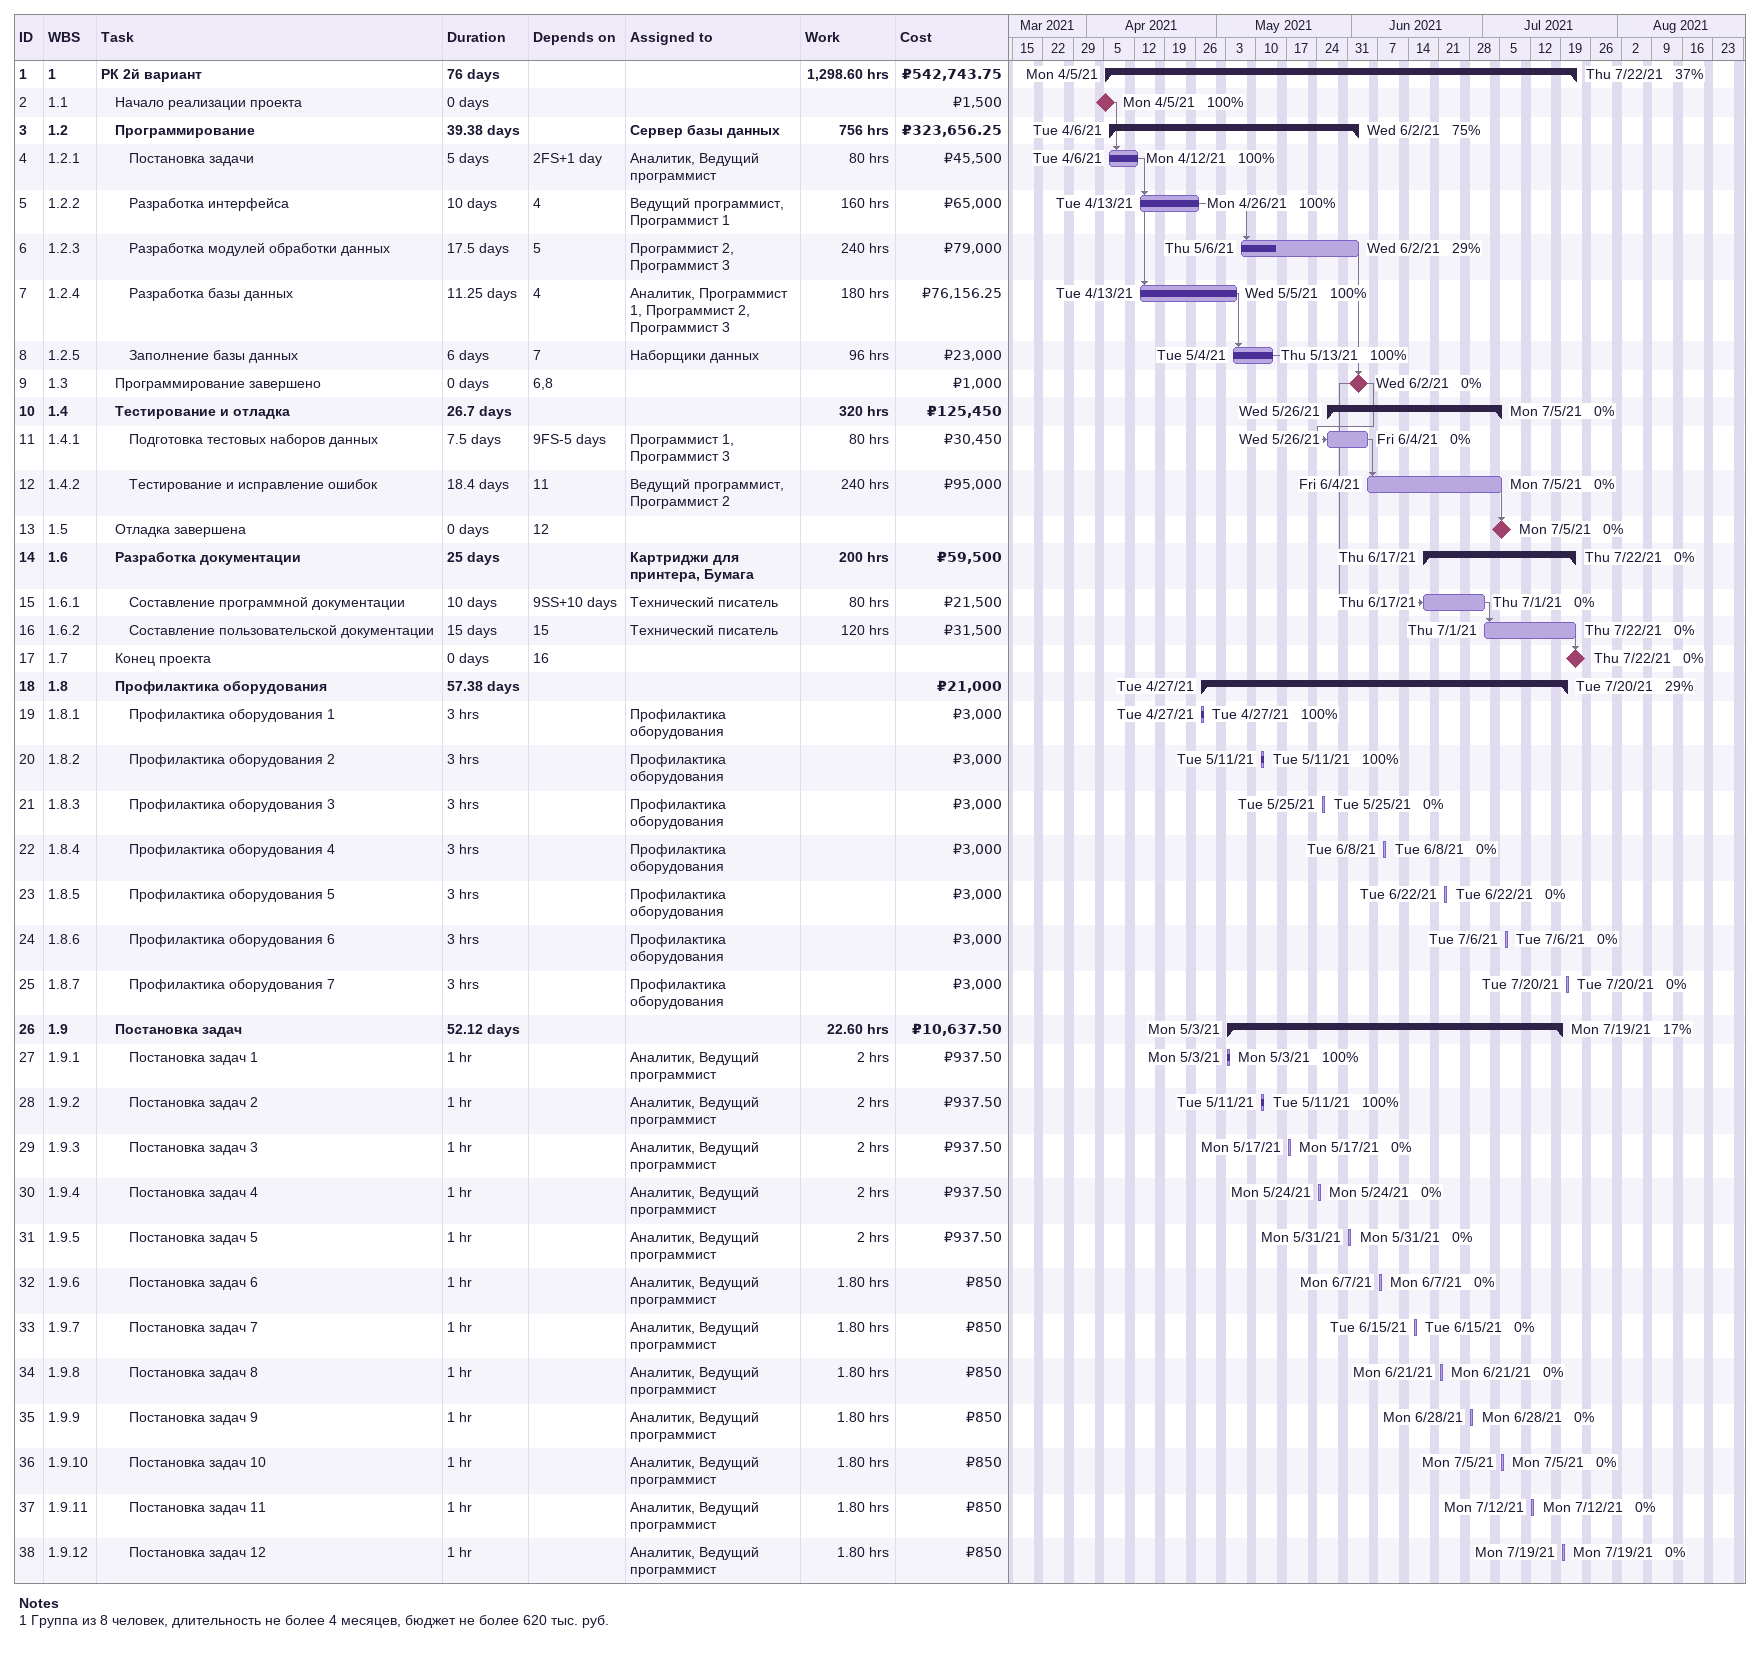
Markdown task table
| ID | WBS | Task | Duration | Start | Finish | Predecessors | Resources | % complete | Work (h) | Cost (₽) |
|---|---|---|---|---|---|---|---|---|---|---|
| 1 | 1 | **РК 2й вариант** | 76d | 2021-04-05 | 2021-07-22 |  |  | 37 | 1298.60 | 542743.75 |
| 2 | 1.1 | Начало реализации проекта | 0d | 2021-04-05 | 2021-04-05 |  |  | 100 |  | 1500 |
| 3 | 1.2 | **Программирование** | 39.38d | 2021-04-06 | 2021-06-02 |  | Сервер базы данных | 75 | 756 | 323656.25 |
| 4 | 1.2.1 | Постановка задачи | 5d | 2021-04-06 | 2021-04-12 | 2FS+1d | Аналитик, Ведущий программист | 100 | 80 | 45500 |
| 5 | 1.2.2 | Разработка интерфейса | 10d | 2021-04-13 | 2021-04-26 | 4 | Ведущий программист, Программист 1 | 100 | 160 | 65000 |
| 6 | 1.2.3 | Разработка модулей обработки данных | 17.5d | 2021-05-06 | 2021-06-02 | 5 | Программист 2, Программист 3 | 29 | 240 | 79000 |
| 7 | 1.2.4 | Разработка базы данных | 11.25d | 2021-04-13 | 2021-05-05 | 4 | Аналитик, Программист 1, Программист 2, Программист 3 | 100 | 180 | 76156.25 |
| 8 | 1.2.5 | Заполнение базы данных | 6d | 2021-05-04 | 2021-05-13 | 7 | Наборщики данных | 100 | 96 | 23000 |
| 9 | 1.3 | Программирование завершено | 0d | 2021-06-02 | 2021-06-02 | 6, 8 |  | 0 |  | 1000 |
| 10 | 1.4 | **Тестирование и отладка** | 26.7d | 2021-05-26 | 2021-07-05 |  |  | 0 | 320 | 125450 |
| 11 | 1.4.1 | Подготовка тестовых наборов данных | 7.5d | 2021-05-26 | 2021-06-04 | 9FS-5d | Программист 1, Программист 3 | 0 | 80 | 30450 |
| 12 | 1.4.2 | Тестирование и исправление ошибок | 18.4d | 2021-06-04 | 2021-07-05 | 11 | Ведущий программист, Программист 2 | 0 | 240 | 95000 |
| 13 | 1.5 | Отладка завершена | 0d | 2021-07-05 | 2021-07-05 | 12 |  | 0 |  |  |
| 14 | 1.6 | **Разработка документации** | 25d | 2021-06-17 | 2021-07-22 |  | Картриджи для принтера, Бумага | 0 | 200 | 59500 |
| 15 | 1.6.1 | Составление программной документации | 10d | 2021-06-17 | 2021-07-01 | 9SS+10d | Технический писатель | 0 | 80 | 21500 |
| 16 | 1.6.2 | Составление пользовательской документации | 15d | 2021-07-01 | 2021-07-22 | 15 | Технический писатель | 0 | 120 | 31500 |
| 17 | 1.7 | Конец проекта | 0d | 2021-07-22 | 2021-07-22 | 16 |  | 0 |  |  |
| 18 | 1.8 | **Профилактика оборудования** | 57.38d | 2021-04-27 | 2021-07-20 |  |  | 29 |  | 21000 |
| 19 | 1.8.1 | Профилактика оборудования 1 | 3h | 2021-04-27 | 2021-04-27 |  | Профилактика оборудования | 100 |  | 3000 |
| 20 | 1.8.2 | Профилактика оборудования 2 | 3h | 2021-05-11 | 2021-05-11 |  | Профилактика оборудования | 100 |  | 3000 |
| 21 | 1.8.3 | Профилактика оборудования 3 | 3h | 2021-05-25 | 2021-05-25 |  | Профилактика оборудования | 0 |  | 3000 |
| 22 | 1.8.4 | Профилактика оборудования 4 | 3h | 2021-06-08 | 2021-06-08 |  | Профилактика оборудования | 0 |  | 3000 |
| 23 | 1.8.5 | Профилактика оборудования 5 | 3h | 2021-06-22 | 2021-06-22 |  | Профилактика оборудования | 0 |  | 3000 |
| 24 | 1.8.6 | Профилактика оборудования 6 | 3h | 2021-07-06 | 2021-07-06 |  | Профилактика оборудования | 0 |  | 3000 |
| 25 | 1.8.7 | Профилактика оборудования 7 | 3h | 2021-07-20 | 2021-07-20 |  | Профилактика оборудования | 0 |  | 3000 |
| 26 | 1.9 | **Постановка задач** | 52.12d | 2021-05-03 | 2021-07-19 |  |  | 17 | 22.60 | 10637.50 |
| 27 | 1.9.1 | Постановка задач 1 | 1h | 2021-05-03 | 2021-05-03 |  | Аналитик, Ведущий программист | 100 | 2 | 937.50 |
| 28 | 1.9.2 | Постановка задач 2 | 1h | 2021-05-11 | 2021-05-11 |  | Аналитик, Ведущий программист | 100 | 2 | 937.50 |
| 29 | 1.9.3 | Постановка задач 3 | 1h | 2021-05-17 | 2021-05-17 |  | Аналитик, Ведущий программист | 0 | 2 | 937.50 |
| 30 | 1.9.4 | Постановка задач 4 | 1h | 2021-05-24 | 2021-05-24 |  | Аналитик, Ведущий программист | 0 | 2 | 937.50 |
| 31 | 1.9.5 | Постановка задач 5 | 1h | 2021-05-31 | 2021-05-31 |  | Аналитик, Ведущий программист | 0 | 2 | 937.50 |
| 32 | 1.9.6 | Постановка задач 6 | 1h | 2021-06-07 | 2021-06-07 |  | Аналитик, Ведущий программист | 0 | 1.80 | 850 |
| 33 | 1.9.7 | Постановка задач 7 | 1h | 2021-06-15 | 2021-06-15 |  | Аналитик, Ведущий программист | 0 | 1.80 | 850 |
| 34 | 1.9.8 | Постановка задач 8 | 1h | 2021-06-21 | 2021-06-21 |  | Аналитик, Ведущий программист | 0 | 1.80 | 850 |
| 35 | 1.9.9 | Постановка задач 9 | 1h | 2021-06-28 | 2021-06-28 |  | Аналитик, Ведущий программист | 0 | 1.80 | 850 |
| 36 | 1.9.10 | Постановка задач 10 | 1h | 2021-07-05 | 2021-07-05 |  | Аналитик, Ведущий программист | 0 | 1.80 | 850 |
| 37 | 1.9.11 | Постановка задач 11 | 1h | 2021-07-12 | 2021-07-12 |  | Аналитик, Ведущий программист | 0 | 1.80 | 850 |
| 38 | 1.9.12 | Постановка задач 12 | 1h | 2021-07-19 | 2021-07-19 |  | Аналитик, Ведущий программист | 0 | 1.80 | 850 |

Notes
- 1: Группа из 8 человек, длительность не более 4 месяцев, бюджет не более 620 тыс. руб.
